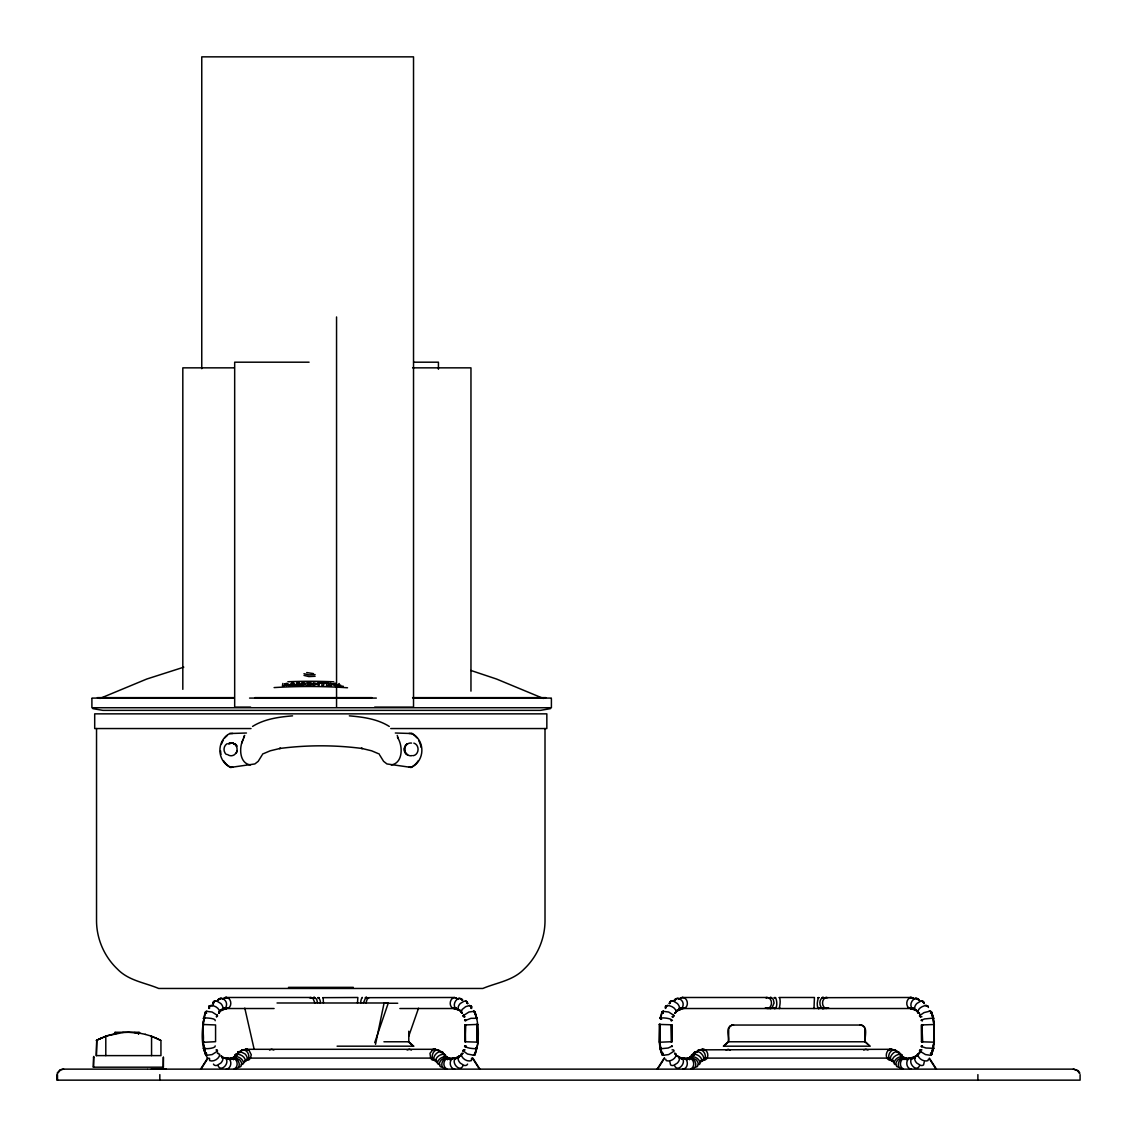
<?xml version="1.0" encoding="UTF-8"?>
<svg xmlns="http://www.w3.org/2000/svg" width="1137" height="1137" viewBox="0 0 1137 1137"><rect width="100%" height="100%" fill="white"/><g stroke="black" fill="none" stroke-linecap="round" stroke-linejoin="round"><path stroke-width="1.5" d="M357.487 1003.005L357.857 997.49L322.723 997.675M360.742 1003.005C360.372 1000.176 362.604 996.254 362.333 997.675M219.214 1011.39L218.759 1012.825M219.626 1011.39L219.185 1012.825M460.84 1055.235L462.034 1053.402M665.571 1007.467L666.765 1005.634M676.174 1011.39L675.151 1013.223M917.388 1055.235L917.843 1053.786M928.403 1059.158L927.963 1060.594C924.04 1062.256 917.147 1058.334 918.099 1053.786L918.838 1053.402M219.384 1011.39L218.929 1012.825M460.67 1055.235L461.878 1053.402M917.63 1055.235L918.994 1053.402M363.385 1003.005L365.673 997.675M669.878 1061.958L670.574 1064.872A6.865 3.951 -47.7 0 0 673.644 1065.355L677.311 1063.109A5.287 3.056 -47.7 0 0 679.4 1059.457L679.258 1057.296L677.453 1056.06M899.978 1055.079C900.959 1050.29 894.378 1051.043 892.559 1053.914A5.287 3.041 -47.7 0 0 890.47 1057.566L890.612 1059.727L893.028 1061.134M779.74 1007.78C778.078 1011.546 781.616 1001.725 779.442 997.675M365.986 1003.005L367.18 999.11L368.985 997.675M204.205 1017.942C201.619 1029.88 200.41 1047.049 207.844 1058.632M204.617 1017.942C200.879 1024.181 204.461 1034.841 203.139 1042.188L203.338 1042.245M475.678 1048.684C480.738 1043.752 475.664 1031.202 477.583 1024.423L476.758 1024.338M932.852 1048.541L933.562 1043.723M933.733 1043.723L931.203 1054.582M922.405 1045.898L921.737 1046.58L925.973 1048.016L933.662 1048.314L934.301 1024.423L933.449 1018.084L924.523 1018.951L921.737 1020.045L922.405 1020.713M234.719 1056.216L235.885 1054.269C239.992 1053.573 245.493 1056.77 245.421 1061.219L244.213 1062.299M93.49 1057.268L93.802 1056.444L93.419 1067.188L93.561 1057.268M282.843 683.436L282.431 685.952L284.193 685.881L284.349 684.943C287.689 686.734 290.603 683.664 286.154 683.294M779.129 997.49L814.433 997.49L813.993 1008.519L814.22 1007.78M375.537 1044.32L384.036 1003.246L397.723 1003.246M242.778 740.272C238.955 748.203 239.637 763.652 250.524 764.917M138.487 1034.059L139.126 1032.268L115.05 1032.268L115.69 1034.045M212.676 1003.502L213.458 1001.754A6.865 3.951 47.7 0 1 215.334 1001.1M237.363 1053.914L238.983 1051.668M457.699 1058.305L458.481 1056.543L460.201 1055.889L457.06 1057.538L458.367 1057.723M669.21 1003.502L670.006 1001.754A6.865 3.951 47.7 0 1 671.868 1001.1M669.636 1003.502L670.418 1001.754A6.865 3.951 47.7 0 1 673.488 1001.271M694.153 1052.919L694.011 1055.079M914.233 1058.305L915.697 1056.06M924.253 1061.958L923.571 1064.872A6.865 3.951 47.7 0 1 920.501 1065.355L916.848 1063.109A5.287 3.041 47.7 0 1 914.745 1059.457L915.441 1056.543M212.832 1003.502L213.614 1001.754A6.865 3.951 47.7 0 1 215.49 1001.1M213.244 1003.502L214.026 1001.754M237.491 1053.914L238.287 1052.151M457.529 1058.305L459.149 1056.06M457.941 1058.305L459.561 1056.06M669.366 1003.502L670.162 1001.754A6.865 3.951 47.7 0 1 672.038 1001.1M669.792 1003.502L670.574 1001.754M682.2 1008.32L683.181 1008.519L676.671 1010.722L678.704 1010.082L679.4 1007.155A5.287 3.056 47.7 0 0 677.311 1003.502L673.644 1001.271M914.077 1058.305L914.319 1057.296M914.489 1058.305L914.731 1057.296M445.079 1057.211L445.377 1055.349L444.041 1054.269M445.022 1058.291L445.661 1055.349L444.453 1054.269M445.207 1057.211L445.235 1055.349M445.619 1057.211L445.207 1054.695M447.353 1059.57L447.651 1057.708L446.315 1056.643L448.333 1058.774M447.481 1059.57L447.068 1057.055M904.029 1059.57L903.744 1057.055C899.793 1055.307 893.895 1059.258 894.009 1063.578L895.203 1064.658M204.29 1018.951L203.523 1018.311L205.399 1012.029M205.811 1012.029C201.846 1025.659 201.59 1041.051 205.982 1054.582L202.926 1042.245M475.763 1047.66L476.531 1048.314L474.499 1054.582A6.666 2.075 20.1 0 1 473.518 1055.307M474.911 1054.582L476.701 1048.314L475.934 1047.66M475.081 1054.582C479.444 1041.051 479.388 1025.546 474.911 1012.029M661.62 1019.335L660.071 1018.311L661.947 1012.029M661.251 1018.951L660.483 1018.311L662.359 1012.029M931.032 1054.582L932.567 1049.877M931.459 1054.582L933.491 1048.314L932.894 1047.66M931.615 1054.582L933.662 1048.314L932.724 1047.66M209.506 1058.22L209.649 1060.594C213.571 1062.185 219.469 1058.689 219.754 1054.411L217.579 1053.26M461.153 1010.438L460.897 1012.2L462.034 1013.223M471.386 1008.405L471.244 1006.018L469.069 1005.492M471.13 1008.405L471.4 1006.643L470.263 1005.634M471.557 1008.405L471.812 1006.643L470.093 1005.634M138.501 1034.045L139.084 1032.439M374.713 1042.643L388.3 1002.99L277.044 1002.99M408.695 1036.304L418.53 1008.206M243.545 738.24L244.611 735.412L241.627 743.342M217.394 1001.029L218.56 999.053L220.99 998.343M463.086 1065.596C459.689 1073.527 449.669 1061.091 456.548 1057.723M674.355 1001.029L676.202 998.528M919.62 1065.596C916.237 1073.527 906.203 1061.091 913.082 1057.723M240.106 1052.535L241.271 1050.574L243.29 1049.849C237.875 1051.483 236.34 1058.504 230.413 1058.845M674.511 1001.029L676.614 998.528M696.64 1052.535L698.758 1050.034M57.106 1073.214L59.963 1069.874L63.032 1069.135L147.27 1069.135M57.717 1073.214L60.574 1069.874L63.644 1069.135M262.15 754.954L258.198 761.335L254.844 763.95L230.612 767.418A18.618 17.538 -90 0 1 219.91 750.804A18.618 17.538 -90 0 1 229.688 733.564L232.758 733.45M250.211 1058.703L251.291 1054.795L248.875 1050.034M901.57 1058.291L902.337 1055.349L899.552 1054.127M205.57 1054.582L203.523 1048.314L204.29 1047.66M464.607 1020.045L465.857 1020.713M662.118 1054.582L660.071 1048.314L660.839 1047.66M931.615 1012.029L933.662 1018.311L932.724 1018.951M476.929 1018.61L475.081 1012.029M660.498 1048.016L662.359 1054.582M672.237 1046.58L671.583 1045.898M933.065 1018.61L931.203 1012.029M931.459 1012.029L933.491 1018.311L932.894 1018.951M200.595 1069.135L207.63 1058.106M201.007 1069.135L208.043 1058.106M657.143 1069.135L664.179 1058.106M657.556 1069.135L664.591 1058.106M675.719 1012.2L674.568 1013.223M209.649 1006.018L209.336 1008.405M461.139 1054.411L462.29 1053.402M665.785 1006.643L666.922 1005.634M675.875 1012.2L674.738 1013.223M917.275 1054.411L919.435 1053.26M690.23 1057.055L689.789 1057.708L691.125 1056.643M692.987 1054.269L691.651 1055.349L691.808 1057.211M692.22 1054.695L691.936 1057.211M775.903 1007.78L775.136 1008.519L773.885 1007.78L774.681 1008.519L775.519 1007.78L774.681 1008.519M818.469 997.675C818.498 997.447 815.655 1005.591 818.427 1008.32L818.086 1007.78M819.265 1007.78L818.469 1008.519L819.237 1007.78M206.138 1053.345L205.669 1054.013A6.666 2.075 -20.1 0 0 206.536 1055.307L212.122 1054.582L217.38 1051.228A6.666 2.075 -20.1 0 0 216.513 1049.934M206.564 1053.345L206.081 1054.013A6.666 2.075 -20.1 0 0 206.948 1055.307M463.981 1014.716L463.512 1015.384A6.666 2.075 -20.1 0 0 464.379 1016.691M663.098 1053.345L662.629 1054.013A6.666 2.075 -20.1 0 0 663.496 1055.307M920.117 1014.716L919.634 1015.384A6.666 2.075 -20.1 0 0 920.515 1016.691M929.668 1011.219L924.011 1012.612L920.046 1015.384A6.666 2.075 -20.1 0 0 920.927 1016.691L921.922 1016.776M930.464 1013.28L930.947 1012.612A6.666 2.075 -20.1 0 0 930.734 1011.589M930.876 1013.28L931.359 1012.612A6.666 2.075 -20.1 0 0 930.478 1011.319M206.394 1053.345L205.911 1054.013A6.666 2.075 -20.1 0 0 206.778 1055.307M662.53 1053.345L662.047 1054.013A6.666 2.075 -20.1 0 0 663.084 1055.307M662.942 1053.345L662.459 1054.013A6.666 2.075 -20.1 0 0 663.326 1055.307M920.288 1014.716L919.805 1015.384A6.666 2.075 -20.1 0 0 920.672 1016.691M930.62 1013.28L931.104 1012.612A6.666 2.075 -20.1 0 0 930.905 1011.589M222.127 1009.315L220.749 1010.566L222.298 1009.315M222.554 1009.315L220.28 1010.722L223.42 1009.073M231.735 1058.774L234.577 1057.367L230.925 1059.499M467.577 1064.104L467.023 1064.872A6.865 3.951 47.7 0 1 463.953 1065.355L460.3 1063.109A5.287 3.041 47.7 0 1 458.197 1059.457L458.339 1057.296L459.718 1056.06M678.675 1009.315L677.297 1010.566M679.087 1009.315L677.709 1010.566M688.283 1058.774L691.253 1057.367L696.114 1059.783A5.287 3.056 47.7 0 1 698.203 1063.422L697.507 1066.35A6.865 3.951 47.7 0 1 695.631 1067.003M231.863 1058.774L233.241 1057.538M678.846 1009.315L677.453 1010.566M688.411 1058.774L689.789 1057.538M230.37 1059.499L232.445 1058.106M230.797 1059.499L231.507 1058.646M454.473 1059.115L455.198 1058.263M674.397 999.906L677.695 998.343M687.643 1058.646L686.919 1059.499L688.709 1058.106M687.331 1059.499L688.056 1058.646M911.021 1059.115L912.67 1057.723L915.328 1057.723M218.006 999.906L219.654 998.528M219.867 1010.722C227.244 1010.779 229.205 1001.128 222.312 998.528M230.513 1059.499L235.188 1056.5M454.317 1059.115L455.042 1058.263M454.729 1059.115L455.454 1058.263M674.539 999.906L675.264 999.053M676.828 1010.722C683.238 1010.367 685.654 1002.507 680.025 999.053M687.473 1059.499L691.111 1057.367M910.865 1059.115L911.59 1058.263M911.277 1059.115L912.002 1058.263M768.441 1008.32C772.506 1006.487 772.506 999.565 768.484 997.675M730.068 1026.341L728.689 1028.871L728.646 1041.776L723.772 1046.182L870.217 1046.182L865.342 1041.776L728.646 1041.776M222.667 999.11L224.955 997.675M223.079 999.11L226.22 997.49M679.215 999.11L681.234 997.675M680.21 998.229L679.628 999.11L680.622 998.229M672.422 1020.344L671.157 1020.713M203.523 1018.311L204.788 1017.942M465.061 1046.054L465.601 1046.921M660.071 1018.311C662.601 1017.089 673.871 1018.866 671.327 1020.713M933.491 1048.314L932.638 1048.684M405.369 745.474L407.046 743.811M918.54 1054.141L913.608 1057.538L915.186 1057.723M226.888 743.811C223.293 746.156 223.037 751.756 226.334 754.485M723.359 1046.182L728.234 1041.776C729.641 1037.257 724.909 1027.379 731.659 1025.375M339.252 683.536L336.339 685.938L343.246 686.236M730.082 1026.341L731.091 1025.631M771.341 1008.32L772.094 1007.78L770.545 1008.519M766.978 1008.519L772.506 1007.78M823.785 1008.32L824.538 1007.78L822.605 1008.519L825.49 1008.32C821.539 1006.387 821.525 999.565 825.533 997.675M771.796 1008.32L774.084 1003.005L773.188 999.11L770.573 997.49L771.753 997.675M823.373 1008.32L828.603 1007.78L826.173 1008.519M252.556 726.429C264.452 718.968 278.807 717.021 292.55 715.855M204.703 1047.66L204.163 1048.541M465.601 1019.704L465.061 1020.571M661.251 1047.66L660.483 1048.314L662.53 1054.582M921.737 1019.704L920.97 1020.344L922.235 1020.713M204.134 1047.66L203.352 1048.314L204.205 1048.684M204.546 1047.66L203.992 1048.541M465.374 1019.704L464.82 1020.571M661.094 1047.66L659.901 1048.314L661.947 1054.582M237.732 1052.151L238.571 1051.668M233.526 1057.538L232.147 1058.774L234.705 1057.367L239.566 1059.783A5.287 3.056 47.7 0 1 241.655 1063.422L240.959 1066.35A6.865 3.951 47.7 0 1 239.083 1067.003M694.693 1052.151L695.531 1051.668M690.074 1057.538L688.695 1058.774L690.202 1057.538M915.029 1056.543L917.317 1055.889L910.24 1058.106L911.931 1058.291M244.526 1061.134L246.956 1059.727L247.099 1057.566A5.287 3.056 47.7 0 0 245.009 1053.914L240.163 1051.512L237.86 1052.151L237.05 1055.079M701.074 1061.134L703.505 1059.727L703.647 1057.566A5.287 3.056 47.7 0 0 701.557 1053.914C699.738 1051.043 693.158 1050.29 694.124 1055.079M915.285 1056.543L916.109 1056.06M219.91 998.528L218.261 999.906L221.146 998.343M223.932 1008.889L224.87 1008.363M224.344 1008.889L226.633 1008.519L223.008 1009.073M224.088 1008.889L225.027 1008.363L224.017 1007.78M245.578 1060.963C250.993 1059.4 249.031 1051.398 244.455 1050.034M680.48 1008.889L681.404 1008.363L680.892 1008.889M702.126 1060.963C707.541 1059.4 705.58 1051.398 701.003 1050.034M768.072 1008.32L770.957 1008.519M236.311 1054.269L235.103 1055.349L235.274 1057.211M692.845 1054.269L691.239 1055.349L691.395 1057.211L691.808 1054.695C695.901 1052.876 702.055 1056.685 701.97 1061.219L699.738 1062.441M690.998 1056.643L689.377 1057.708L689.534 1059.57M236.027 1054.269L234.691 1055.349L234.847 1057.211M236.439 1054.269L235.231 1055.349L235.387 1057.211M690.713 1056.643L689.505 1057.708L689.662 1059.57M698.914 1064.658L700.108 1063.578C700.193 1059.13 694.679 1055.932 690.571 1056.643M225.098 997.675L223.222 999.11L221.9 998.528M274.088 1008.519L226.22 1008.519L228.764 1007.78M227.485 1008.32L228.494 1007.78M244 1050.034L246.544 1049.295L242.877 1049.849L244.327 1050.034M245.549 1049.479L244.526 1050.034L246.658 1049.295M229.859 1058.845L233.526 1057.922M230.271 1058.845L231.294 1058.291M229.987 1058.845L231.01 1058.291M248.349 1060.125L249.358 1059.57M234.222 1068.936C239.097 1066.918 237.562 1057.993 232.133 1058.106M451.716 1058.845L454.104 1058.106M452.995 1058.291C448.49 1060.508 449.712 1068.709 454.828 1069.135M680.48 998.229L681.646 997.675M683.877 1008.32L684.9 1007.78M684.289 1008.32C688.78 1006.671 688.155 999.267 683.891 997.675M700.534 1050.034L703.206 1049.295L699.426 1049.849L700.463 1050.034M701.671 1049.479L700.96 1050.034L702.097 1049.479M686.407 1058.845L687.558 1058.291M686.947 1058.845L687.97 1058.291M704.883 1060.125C708.806 1058.419 708.635 1052.365 705.409 1050.034M690.77 1068.936C695.062 1067.074 694.451 1059.897 690.216 1058.291M908.25 1058.845L909.117 1058.291M210.217 1005.634L209.08 1006.643L209.506 1008.405M674.994 1013.223L676.302 1012.2C676.103 1008.064 671.1 1005.577 667.362 1005.492M218.602 1013.223L219.754 1012.2C219.413 1007.752 213.358 1004.412 209.236 1006.018L208.924 1008.405M666.509 1005.634L665.372 1006.643L665.628 1008.405M407.131 1050.034L409.306 1049.295L411.466 1050.034M456.122 1057.723L460.613 1055.889M676.416 1010.722L679.542 1009.073M700.875 1050.034L699.838 1049.849C694.423 1050.972 693.343 1058.732 687.416 1058.291M689.789 1057.922L690.841 1057.367M863.679 1050.034L865.854 1049.295L868.014 1050.034M222.852 1009.073L219.711 1010.722L222.71 1009.315L222.852 1007.155A5.287 3.056 47.7 0 0 220.763 1003.502L217.11 1001.271M220.123 1010.722L223.264 1009.073M233.113 1057.922L234.151 1057.367M269.512 1050.034L271.672 1049.295L273.846 1050.034M457.216 1057.538L460.357 1055.889M690.699 1057.367L688.667 1058.106L690.074 1058.291M726.046 1050.034L728.22 1049.295L730.395 1050.034M913.75 1057.538L916.905 1055.889M453.691 997.675C449.47 999.281 448.845 1006.458 453.137 1008.32M460.613 1010.722L453.848 1008.519L455.894 1007.78M456.321 1007.78L454.26 1008.519L399.869 1008.519M431.733 1050.034L434.235 1049.295M433.098 1049.479L429.957 1053.374L430.795 1058.703M681.12 1058.845L683.323 1058.106L679.542 1057.538L680.892 1057.723M912.855 1007.78L911.519 1008.32L916.735 1010.722M913.011 1007.78L910.382 1008.519L914.02 1009.073M888.281 1050.034L889.646 1049.479C885.552 1051.256 884.941 1058.234 889.219 1060.125M904.881 1058.774L903.503 1057.538L904.995 1058.106C899.893 1058.561 898.671 1066.961 903.361 1068.936M96.446 1055.619L96.759 1040.355L96.233 1055.619L160.942 1055.619L160.942 1040.497L159.507 1039.886M96.531 1040.355L97.654 1039.9L96.233 1040.497M97.441 1039.9L105.556 1036.29M99.104 1039.175L106.58 1035.978M97.441 1039.9L101.392 1038.038M262.533 754.058L270.236 750.804L280.612 748.302L279.418 748.53C306.891 744.92 334.989 744.92 362.461 748.53L361.268 748.302L371.628 750.804L379.303 754.058M457.159 999.053L458.154 998.528M458.581 998.528C454.701 999.949 452.284 1006.615 456.548 1008.889M446.813 1068.936C442.52 1067.06 443.132 1059.897 447.353 1058.291L446.201 1058.106C441.767 1059.215 439.507 1067.799 445.107 1068.652M913.551 999.053L914.702 998.528M913.707 999.053L915.114 998.528M915.271 998.528C911.291 999.793 908.889 1006.373 912.94 1008.889M903.901 1058.291L902.75 1058.106C898.315 1059.215 896.055 1067.799 901.641 1068.652M317.735 997.675L318.587 997.675L317.763 997.675M775.107 997.49C776.77 997.561 778.248 1009.4 774.297 1007.78M818.057 997.675L818.882 997.675L818.015 997.675M99.914 698.473L146.758 679.031L183.796 667.177M413.228 755.707C419.354 754.598 419.752 744.891 413.854 743.115M446.201 1058.106L445.121 1057.538L441.469 1059.783A5.287 3.041 -47.7 0 0 439.379 1063.422L440.062 1066.35A6.865 3.951 -47.7 0 0 441.938 1067.003M902.75 1058.106L901.669 1057.538L898.017 1059.783A5.287 3.041 -47.7 0 0 895.928 1063.422L896.61 1066.35A6.865 3.951 -47.7 0 0 898.486 1067.003M203.097 1024.508L215.575 1024.934L215.575 1041.677L204.134 1042.288M465.9 1024.778L465.076 1024.934L465.104 1041.762L464.905 1024.934L465.715 1024.778M477.583 1024.423L465.317 1024.934L465.516 1041.762M660.54 1048.541L660.057 1042.117M671.498 1041.762L671.327 1024.863M921.652 1041.762L921.439 1024.934L922.676 1024.778M203.338 1042.117L204.12 1042.032M477.128 1024.508L476.929 1042.032M659.886 1042.245L659.886 1024.366L659.261 1042.188L660.128 1048.541M671.327 1041.762L672.123 1041.677L659.645 1042.245M671.128 1024.778L672.123 1024.934L671.953 1041.677L671.128 1041.847M922.434 1041.847L921.61 1041.677L921.61 1024.934L934.088 1024.508M246.118 1049.295L434.348 1049.295L440.858 1051.512L445.42 1056.5C441.838 1056.841 437.276 1059.585 437.461 1063.578L439.678 1064.801M731.247 1025.375L732.256 1025.19M203.338 1024.366L204.12 1024.593M477.128 1042.245L477.341 1024.423M659.474 1042.245L659.261 1024.423L671.299 1024.778M671.327 1024.991L671.541 1041.677M921.61 1041.677L922.69 1041.591M922.235 1041.62L921.439 1041.677M464.905 1041.677L465.687 1024.991M465.275 1041.762L476.957 1042.117M660.057 1042.245L660.057 1024.366M769.749 997.675L770.985 997.49L770.161 997.675M821.809 997.675L822.989 997.49M823.017 997.49C818.91 998.911 819.01 1005.904 822.193 1008.32L821.482 1007.78M465.445 1045.898L464.592 1046.282L465.374 1046.921M465.857 1045.898C464.678 1048.115 473.674 1048.769 476.275 1048.684M475.863 1048.684L477.128 1048.314L476.346 1047.66M660.753 1017.942L659.901 1018.311L660.839 1018.951M661.165 1017.942L660.313 1018.311L661.094 1018.951M215.206 1020.713C216.286 1018.425 207.09 1017.828 204.376 1017.942M465.687 1045.898L464.607 1046.58M922.235 1045.898L920.97 1046.282L921.737 1046.921M115.732 1033.519L106.338 1035.978L123.052 1032.51M731.858 1025.19L732.896 1025.077L731.844 1025.19M309.392 997.675L312.917 998.229L314.949 1003.005M368.573 997.675L454.672 997.49M765.968 997.675L768.441 997.675M765.94 997.675L767.432 997.49L682.2 997.49M908.676 1007.78C905.194 1004.952 906.658 997.888 911.377 997.49L825.078 997.675L826.542 997.49M768.484 1008.32L765.372 1007.78M550.479 708.649L540.373 710.369L102.927 710.369L92.822 708.649M224.543 997.675L226.064 997.49M226.362 1008.519C232.062 1008.491 232.175 999.338 227.343 997.675M241.669 1050.034L243.162 1049.849M245.564 1060.594L246.644 1060.409M235.927 1068.652C241.968 1067.657 238.869 1057.893 233.668 1057.922M681.077 997.675L682.754 997.49M681.774 1008.32L684.446 1008.32M698.217 1050.034L699.838 1049.849M703.192 1060.409L700.946 1060.409M692.476 1068.652C698.516 1067.657 695.418 1057.893 690.202 1057.922M909.273 1058.291L910.652 1058.106M912.514 1057.723L917.161 1055.889L915.853 1056.06M910.808 1058.106C904.967 1058.689 905.748 1068.808 911.377 1069.135M225.24 1058.291L226.789 1058.106L222.852 1057.538L224.344 1057.723M432.799 1049.479L434.348 1049.295M446.94 1058.291L449.598 1058.291L446.031 1056.643M457.628 1057.538L453.691 1058.106L455.894 1058.845M909.827 997.675L912.485 997.675L914.347 999.11M699.298 1049.849L890.896 1049.295L889.347 1049.479M681.631 1058.291L683.181 1058.106L679.4 1057.538M453.691 1008.519L455.241 1008.32M226.22 1069.135C231.365 1068.737 232.602 1060.281 227.897 1058.291M447.211 1058.291L448.348 1058.106M909.671 997.675L911.22 997.49M682.754 1069.135C689.221 1068.808 688.738 1056.515 681.774 1058.291L682.541 1059.115M889.219 1049.479L890.768 1049.295M458.325 998.528L459.732 998.343M221.843 1057.723L223.42 1057.538M436.153 1050.034L438.811 1050.034L440.914 1052.535M436.622 1060.409C429.559 1061.532 431.804 1049.778 437.589 1049.849L433.808 1049.295M914.859 998.528L916.28 998.343M678.803 1057.723L679.969 1057.538L676.828 1055.889L678.547 1056.543M892.687 1050.034L894.137 1049.849L890.356 1049.295L893.028 1050.034M901.968 1056.5L897.406 1051.512L894.265 1049.849C888.935 1050.062 886.107 1059.243 891.976 1060.963M893.156 1060.409L890.911 1060.409M238.699 1051.668L239.736 1051.512M659.645 1042.117L659.474 1042.117M202.926 1042.117L203.964 1042.032M235.061 1056.5L232.829 1057.708C236.482 1054.369 243.759 1058.973 243.574 1063.578L241.342 1064.801M230.612 767.418L232.758 767.191M211.226 1005.492L209.066 1006.018L209.08 1008.405M667.945 1005.492L665.614 1006.018L665.472 1008.405M463.299 1053.26L461.309 1054.411C461.594 1058.689 467.478 1062.185 471.414 1060.594L471.557 1058.22M918.582 1053.402L919.591 1053.26M900.106 1054.127C896.524 1054.482 891.962 1057.225 892.147 1061.219L894.364 1062.441M313.371 673.587L306.72 672.564M315.077 674.582L308.809 674.881L303.963 673.701M315.12 676.273L308.838 676.572L304.005 675.392M469.652 1005.492L465.687 1006.643L462.219 1009.429L461.309 1012.2L462.446 1013.223M926.2 1005.492C922.661 1005.833 917.076 1008.633 918.099 1012.825L918.838 1013.223M391.27 764.917C403.294 763.112 403.01 745.431 397.453 737.344M672.066 1016.776L673.061 1016.691M464.962 1049.849L463.967 1049.934A6.666 2.075 20.1 0 0 463.086 1051.228M920.927 1049.934L921.922 1049.849M930.663 1055.307L925.49 1054.582L920.046 1051.228M671.128 1025.034L671.91 1024.991M732.47 1025.077L733.536 1025.048M122.81 1032.51L128.68 1032.268M229.674 733.536L246.459 733.01M151.221 1069.135L166.258 1069.135M309.079 362.191L234.677 362.191L234.677 707.115L250.609 707.115M413.612 362.191L438.427 362.191L438.427 369.269M234.08 367.848L182.815 367.848L182.815 689.349M412.617 367.848L470.96 367.848L470.96 691.125M97.412 697.635L234.293 697.635M254.958 697.635L371.87 697.635M412.589 697.635L545.888 697.635M92.026 698.09L233.895 698.09M249.571 698.09L376.333 698.09M413.072 698.09L551.274 698.09M374.698 707.115L413.527 707.115L413.527 56.85L201.761 56.85L201.761 368.701M251.035 728.547L94.698 728.547L94.698 713.851L546.84 713.851L546.84 728.547L390.758 728.547M409.022 733.45L412.106 733.536A18.618 17.538 -90 0 1 421.87 750.804A18.618 17.538 -90 0 1 411.168 767.404L409.022 767.191M310.884 997.49L225.652 997.49L226.789 997.675M682.768 1008.519L910.808 1008.519L908.25 1007.78L910.652 1008.519M733.109 1025.048L860.453 1025.048M383.922 1041.776L408.794 1041.776L413.669 1046.182M337.092 1046.182L413.669 1046.182M225.112 1058.106L233.383 1058.106M248.477 1058.106L432.543 1058.106M447.083 1058.106L455.781 1058.106M681.248 1058.106L689.932 1058.106M705.011 1058.106L889.091 1058.106M903.73 1058.106L912.329 1058.106M93.348 1067.188L163.415 1067.188L163.415 1057.268M147.867 1069.135L1073.968 1069.135L1078.302 1070.741L1079.894 1073.214M395.321 733.01L412.106 733.536M128.438 1032.268L139.95 1033.206M339.167 685.071L340.688 685.142M661.336 1048.684L668.186 1048.016L672.365 1046.054M921.823 1024.991L922.846 1025.034M465.104 1024.991L465.886 1025.034M203.097 1042.245L203.949 1042.288M860.027 1025.048L861.093 1025.077M929.071 1011.219L930.663 1011.319M922.86 1041.847L934.301 1042.188L934.131 1024.423M474.115 1011.319L468.941 1012.029L463.683 1015.384A6.666 2.075 -20.1 0 0 464.55 1016.691M464.962 1016.776L463.967 1016.691A6.666 2.075 -20.1 0 1 463.086 1015.384M672.066 1049.849L673.061 1049.934M662.914 1055.307L668.67 1054.582L673.928 1051.228A6.666 2.075 -20.1 0 0 673.729 1050.218M349.343 715.855C363.073 717.021 377.399 718.954 389.28 726.429M210.985 1005.492L212.463 1005.634M1073.356 1069.135L1077.691 1070.741L1079.283 1073.214M411.168 767.418L386.95 763.95L383.595 761.335L379.644 754.954M134.123 1032.51L139.737 1033.206M925.788 1005.492L927.963 1006.018L928.403 1007.467M925.617 1005.492L926.641 1005.634M919.591 1013.351L917.673 1012.825L917.218 1011.39M217.423 1053.26L218.446 1053.402M901.826 1056.5L902.849 1056.643M444.581 1054.269C440.659 1053.757 435.499 1056.998 435.599 1061.219L436.793 1062.299M444.865 1056.5L450.096 1059.499M922.676 1041.847L921.865 1024.934M660.256 1024.593L659.261 1024.423M460.769 1010.722L457.77 1009.315M443.529 1053.914C442.933 1049.977 437.702 1051.711 436.011 1053.914A5.287 3.041 -47.7 0 0 433.922 1057.566L434.064 1059.727L436.48 1061.134M677.282 998.343L678.704 998.528M220.734 998.343L222.156 998.528M457.472 1057.538L458.794 1057.723M242.75 1049.849L243.915 1050.034M914.176 1009.073L910.382 1008.519L917.317 1010.722M682.342 997.49L683.749 997.675M894.265 1049.849L890.484 1049.295L892.488 1050.034L891.593 1049.479M904.853 1058.106L906.516 1059.499L904.583 1058.106L907.17 1058.845L903.361 1057.538L904.185 1058.021M702.794 1049.295L704.215 1049.479M225.794 997.49L227.201 997.675M433.936 1049.295L437.304 1049.849M453.848 1058.106L455.383 1058.291M448.035 1058.106L450.622 1058.845L448.319 1058.106M246.246 1049.295L247.667 1049.479M916.024 998.343L918.454 999.053L919.62 1001.029M910.808 997.49L913.352 998.229M915.868 998.343L918.611 999.906M894.805 1050.034L893.725 1049.849L896.283 1050.574L897.463 1052.535M904.626 1058.106L906.146 1058.291M906.09 1059.499L904.441 1058.106L906.615 1058.845M904.441 1058.106L905.592 1058.291M454.26 997.49L457.813 999.11M459.32 998.343L462.631 999.906M457.628 1009.073L451.56 1007.78M226.362 1058.106L228.764 1058.845M226.22 1058.106L228.494 1058.845M826.13 997.49L827.637 997.675M310.472 997.49L311.908 997.675M860.681 1025.077L861.704 1025.19M139.723 1033.206L145.465 1034.372M932.638 1017.942L933.491 1018.311M661.165 1048.684L660.071 1048.314M475.678 1017.942L476.488 1018.084M215.206 1045.898C216.03 1048.158 206.38 1049.337 203.523 1048.314M823.017 1008.519L821.028 1007.78M822.989 1008.519L821.07 1007.78M366.029 997.49L367.279 997.675M366.057 997.49L366.867 997.675M314.025 997.49L316.64 999.11L317.55 1003.005M313.997 997.49L314.793 997.675M145.223 1034.372L150.823 1035.978M861.306 1025.19C868.682 1026.597 864.177 1037.242 865.342 1041.776M470.874 670.46L496.542 679.031L543.387 698.473M155.996 1038.038L150.738 1035.978L159.72 1039.886M861.903 1025.375L862.898 1025.631M775.136 997.675L774.269 997.675L775.519 997.675M318.971 997.675C317.82 996.637 321.387 1001.1 320.193 1003.005M678.86 998.528L679.869 999.053M678.448 998.528L679.443 999.053M234.961 744.209L232.758 743.115L234.961 744.209A6.438 6.069 -90 0 1 236.524 746.071M156.323 1038.195L160.63 1040.341M911.789 1058.291L912.855 1058.845M681.12 1007.78L682.044 1008.32M680.708 1007.78L681.631 1008.32M704.343 1049.479L705.295 1050.034M703.931 1049.479L704.869 1050.034M224.572 1007.78L225.652 1008.32M224.16 1007.78L225.51 1008.32M248.747 1050.034L247.383 1049.479L248.335 1050.034M913.75 1009.073L916.905 1010.722M457.216 1009.073L460.201 1010.722M434.377 1060.409L435.443 1060.963M927.053 1005.634L928.204 1006.643M675.151 1053.402L676.302 1054.411C676.018 1058.689 670.119 1062.185 666.197 1060.594L665.728 1059.158M674.738 1053.402L675.875 1054.411M462.29 1013.223L461.096 1011.39M461.878 1013.223L460.67 1011.39M918.994 1013.223L917.388 1011.39M674.994 1053.402L676.174 1055.235M674.568 1053.402L675.719 1054.411M908.52 1007.78L909.543 1008.32M891.891 1049.479L892.9 1050.034M684.033 1058.291L685.455 1058.845M455.795 997.675L457.387 999.11M455.368 997.675L457.245 999.11M451.972 1007.78L452.995 1008.32M435.343 1049.479L436.366 1050.034M434.931 1049.479L435.94 1050.034M449.044 1058.291L450.067 1058.845M912.073 997.675L914.205 999.11M905.734 1058.291L906.757 1058.845M683.877 1058.291L684.9 1058.845M455.525 997.675L456.534 998.229M451.716 1007.78L452.725 1008.32M435.457 1049.479L436.48 1050.034M435.045 1049.479L436.068 1050.034M431.648 1059.57L432.671 1060.125M227.329 1058.291L228.352 1058.845M900.717 1054.269L901.911 1055.349M901.001 1054.269L902.295 1056.216M900.589 1054.269L901.783 1055.349M917.104 998.528L918.753 999.906M917.374 998.528L919.023 999.906M912.158 1008.363L913.082 1008.889M681.049 1057.723C687.942 1061.091 677.894 1073.527 674.511 1065.596M460.826 998.528L462.219 999.906M460.414 998.528L462.063 999.906M455.454 1008.363L456.122 1008.889L455.042 1008.363M447.893 1058.106L449.556 1059.499M916.266 1010.566L914.887 1009.315L914.745 1007.155A5.287 3.041 -47.7 0 1 916.848 1003.502L920.501 1001.271A6.865 3.951 -47.7 0 1 923.571 1001.754L924.353 1003.502M916.109 1010.566L914.731 1009.315M903.773 1057.538L905.151 1058.774M459.718 1010.566L458.339 1009.315L458.197 1007.155A5.287 3.041 -47.7 0 1 460.3 1003.502L463.953 1001.271A6.865 3.951 -47.7 0 1 467.023 1001.754L467.804 1003.502M459.305 1010.566L458.183 1009.315M441.369 1051.668L442.194 1052.151M447.367 1057.538L448.745 1058.774M221.331 1056.06L222.71 1057.296L222.852 1059.457A5.287 3.056 -47.7 0 1 220.763 1063.109L217.11 1065.355A6.865 3.951 -47.7 0 1 214.026 1064.872L213.472 1064.104M220.919 1056.06L221.999 1056.543M204.134 1018.951L203.352 1018.311M476.176 1047.66L476.957 1048.314M769.024 1007.78L769.777 1008.32M769.408 1007.78L770.161 1008.32M864.916 1041.776L867.346 1043.979M408.382 1041.776L413.243 1046.182M902.991 1056.643L905.294 1058.774M900.746 1056.643L901.669 1057.538M444.197 1056.643L445.121 1057.538M917.644 1011.603L919.435 1013.351M660.711 1048.541L659.844 1042.188M933.022 1018.084L933.733 1022.902M477.128 1018.311L470.988 1018.311L465.232 1020.571M912.94 998.229L913.793 999.11M863.495 1026.341L864.262 1027.251M461.75 999.053L462.475 999.906M449.243 1058.646L449.968 1059.499M225.439 1058.263C230.484 1062.683 221.033 1072.958 217.963 1065.596M905.507 1058.646L906.232 1059.499M448.973 1058.646L449.683 1059.499M406.506 754.485L405.014 752.609A6.481 5.856 -90 0 1 404.402 747.734M115.093 1032.424L115.405 1033.249M923.542 1002.507L922.988 1001.754A6.865 3.951 -47.7 0 0 921.112 1001.1M465.616 1001.271A6.865 3.951 -47.7 0 1 466.454 1001.754L467.236 1003.502M448.063 1058.021L448.618 1058.774M448.191 1058.774L445.889 1056.643L447.097 1057.708L446.784 1057.055M442.606 1052.151L443.402 1053.914M923.145 1001.754L923.94 1003.502M931.047 1053.345L931.53 1054.013A6.666 2.075 20.1 0 1 930.649 1055.307M930.62 1053.345L931.104 1054.013A6.666 2.075 20.1 0 1 930.905 1055.022M920.7 1051.896L920.217 1051.228A6.666 2.075 20.1 0 1 920.416 1050.218M920.288 1051.896L919.805 1051.228A6.666 2.075 20.1 0 1 920.672 1049.934M662.942 1013.28L662.459 1012.612A6.666 2.075 20.1 0 1 663.326 1011.319M662.53 1013.28L662.047 1012.612A6.666 2.075 20.1 0 1 662.914 1011.319L668.67 1012.029L673.928 1015.384M466.611 1001.754L467.392 1003.502M457.927 1009.315L458.481 1010.082M474.499 1053.345L474.982 1054.013A6.666 2.075 20.1 0 1 474.101 1055.307L467.463 1054.013L463.683 1051.228A6.666 2.075 20.1 0 1 464.55 1049.934M216.726 1014.716L217.21 1015.384A6.666 2.075 20.1 0 1 216.343 1016.691M206.394 1013.28L205.911 1012.612A6.666 2.075 20.1 0 1 206.11 1011.589M205.982 1013.28L205.499 1012.612A6.666 2.075 20.1 0 1 206.365 1011.319L212.122 1012.029L217.38 1015.384A6.666 2.075 20.1 0 1 216.513 1016.691M930.464 1053.345L930.947 1054.013A6.666 2.075 20.1 0 1 930.734 1055.022M920.117 1051.896L919.634 1051.228A6.666 2.075 20.1 0 1 920.515 1049.934M663.098 1013.28L662.629 1012.612A6.666 2.075 20.1 0 1 663.496 1011.319M206.564 1013.28L206.081 1012.612A6.666 2.075 20.1 0 1 206.948 1011.319M817.631 1007.78L818.853 1008.519L819.678 1007.78L818.853 1008.519L817.659 1007.78M918.255 1012.825L917.63 1011.39M929.37 1058.106L936.447 1069.135M929.839 1059.485L936.021 1069.135M472.85 1058.106L479.871 1069.135M472.438 1058.106L478.578 1067.757M323.135 997.675L323.448 1003.005M397.211 735.412L398.263 738.24M474.655 1012.029L476.701 1018.311M931.032 1012.029L932.567 1016.748M474.499 1012.029L476.531 1018.311M233.412 1059.57L233.241 1057.708L234.449 1056.643L233.54 1059.57M924.196 1003.502L923.4 1001.754A6.865 3.951 -47.7 0 0 921.524 1001.1M467.648 1003.502L466.866 1001.754A6.865 3.951 -47.7 0 0 466.028 1001.271M442.876 1052.919L443.103 1053.914M442.748 1052.919L442.989 1053.914M222.554 1057.296L222.781 1058.305M222.298 1057.296L222.525 1058.305M244.796 1008.121L254.134 1049.195M864.745 1028.317L864.916 1041.776M933.079 1018.311L933.562 1022.902M693.712 1055.079L693.726 1052.919L695.105 1051.668L693.598 1055.079M213.173 1004.667L213.87 1001.754A6.865 3.951 47.7 0 1 216.94 1001.271M1080.093 1074.636L1080.093 1080.15L56.907 1080.15L56.907 1074.636M977.891 1074.636L977.891 1080.15M551.402 698.544L551.402 707.74L91.898 707.74L91.898 698.544M545.007 728.547L545.007 921.411C544.751 939.333 537.147 956.7 524.143 969.037C512.972 980.719 496.841 982.567 482.827 988.465L158.711 988.465C144.697 982.567 128.566 980.719 117.395 969.037C104.405 956.7 96.787 939.333 96.531 921.411L96.531 728.547M408.78 1031.216L408.794 1041.776M353.323 987.357L288.5 987.357M336.552 316.953L336.552 707.115M163.344 1057.268L163.188 1067.188M159.82 1074.636L159.82 1080.15M151.562 1036.276L151.562 1055.619M105.798 1036.29L105.798 1055.619M57.504 1074.636L57.504 1080.15M287.846 681.759A504.771 474.925 9.6 0 1 333.752 681.816M274.102 687.587A542.022 509.973 9.6 0 1 347.51 687.771M407.373 754.883A6.438 6.069 -90 0 1 406.819 744.209M229.731 743.811A6.381 5.799 -90 0 1 231.877 742.973M237.178 750.946A6.438 6.069 -90 0 1 236.155 753.206M411.736 733.55A18.604 16.927 90 0 1 416.838 737.799M418.757 740.642A18.604 16.927 90 0 1 420.974 747.265M418.217 760.795A18.604 16.927 90 0 1 410.841 767.404M412.191 755.565A6.381 6.012 -90 0 1 407.629 754.883M407.074 744.309A6.381 6.012 -90 0 1 411.537 743.086M407.629 754.883A6.438 6.069 -90 0 1 407.074 744.209M228.025 743.797A6.381 6.012 90 0 1 236.269 746.071A6.438 6.069 -90 0 1 234.151 754.883A6.381 6.012 -90 0 1 227.471 754.485M230.939 767.404A18.604 16.941 -90 0 1 223.548 760.795M220.99 754.314A18.604 16.941 -90 0 1 220.592 750.804M221.616 743.825A18.604 16.941 -90 0 1 223.023 740.642M224.941 737.799A18.604 16.941 -90 0 1 227.301 735.412M235.501 744.209A6.438 6.069 -90 0 1 237.065 746.071M228.821 743.797A6.381 6.012 -90 0 1 231.038 742.973M673.758 1015.384A6.666 2.075 20.1 0 1 672.891 1016.691M473.518 1011.319A6.666 2.075 -20.1 0 1 474.399 1012.612M216.797 1015.384A6.666 2.075 20.1 0 1 216.599 1016.407M216.599 1050.218A6.666 2.075 -20.1 0 1 216.797 1051.228M463.256 1051.228A6.666 2.075 20.1 0 1 464.138 1049.934M474.655 1054.582A6.666 2.075 20.1 0 1 473.703 1055.307M473.703 1011.319A6.666 2.075 -20.1 0 1 474.57 1012.612M216.101 1049.934A6.666 2.075 -20.1 0 1 216.968 1051.242M473.944 1011.319A6.666 2.075 -20.1 0 1 474.811 1012.612M673.445 1015.966A6.666 2.075 20.1 0 1 672.479 1016.691M673.616 1015.966A6.666 2.075 20.1 0 1 672.649 1016.691M310.387 683.849C307.26 687.231 306.052 681.248 310.387 683.849M317.621 683.849L313.471 682.768L313.059 685.298L314.778 685.298L314.935 683.692L319.085 685.298L319.497 682.754L317.777 682.754L317.621 683.849M334.179 684.403L330.028 683.124L329.616 685.639L331.336 685.71L331.507 684.119L335.657 685.909L336.055 683.394L334.349 683.309L334.179 684.403M298.292 683.351L298.036 685.313L296.402 685.327L296.814 682.811L299.258 682.768L300.267 684.616L301.902 682.768L304.346 682.768L303.934 685.298L302.314 685.298L302.684 683.351L301.035 685.298L299.273 685.298L298.292 683.351M320.264 682.754L322.169 683.294L321.842 685.298L323.619 685.369L323.946 683.365L326.021 682.953L320.264 682.754M284.52 683.863L286.837 684.033L284.52 683.863M326.845 682.982L326.447 685.497L328.209 685.583L328.621 683.067L326.845 682.982M305.327 683.749L305.37 684.588A2.999 1.137 -1.5 0 0 307.061 685.284L309.946 685.284A3.07 1.165 -1.5 0 0 311.879 684.588L312.05 683.479A3.027 1.151 -1.5 0 0 310.344 682.797L307.459 682.797A3.041 1.165 -1.5 0 0 305.54 683.479L305.327 683.749M291.143 685.099L288.841 685.668L291.74 683.039L293.687 682.953L295.719 685.355L291.143 685.099M292.536 683.664L291.655 684.559L293.175 684.502L292.536 683.664M828.191 1007.78L827.224 1008.32L828.162 1007.78M314.409 997.49L313.201 997.675L314.452 997.49M366.484 997.49L365.261 997.675L366.441 997.49M823.828 997.675L822.605 997.49L823.785 997.675M682.285 1059.115L681.56 1058.263L682.129 1059.115"/></g></svg>
